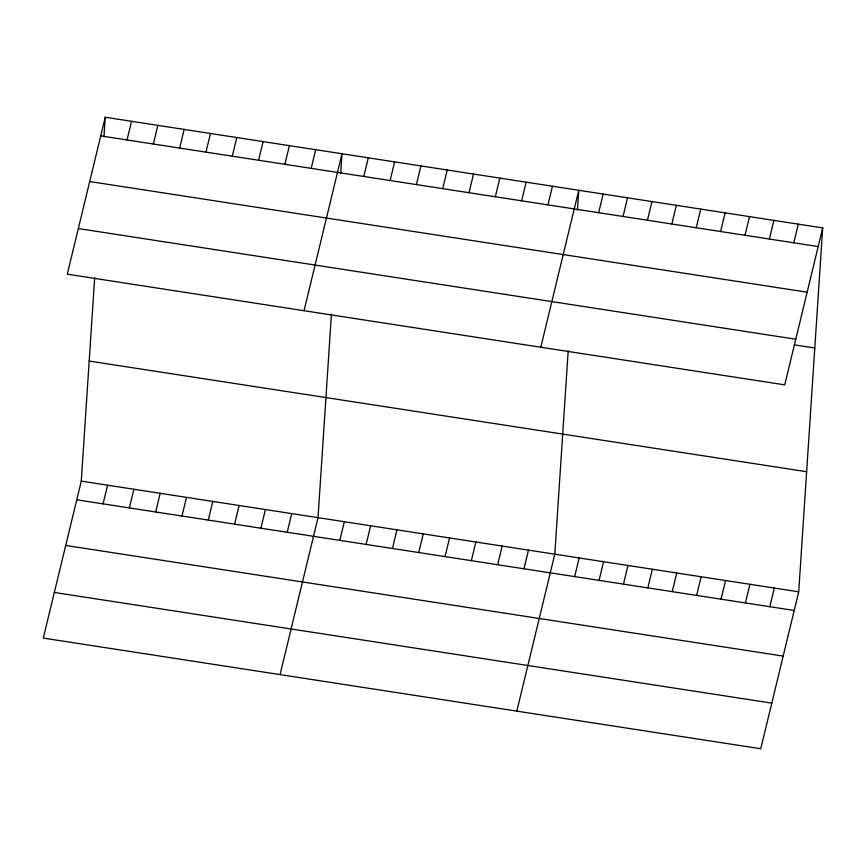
<?xml version="1.0" encoding="UTF-8"?>
<svg xmlns="http://www.w3.org/2000/svg" width="866" height="866" viewBox="0 0 866 866"><rect width="100%" height="100%" fill="white"/><g stroke="black" fill="none" stroke-linecap="round" stroke-linejoin="round"><path stroke-width="1.3" d="M822.7 227.91L784.726 384.861L67.277 274.186L105.251 117.246L822.7 227.91L798.723 591.814L760.749 748.754L43.3 638.09L81.274 481.139L94.675 277.726M103.942 137.034L105.251 117.246M331.429 314.25L318.028 517.662L280.064 674.614M340.706 173.557L342.005 153.758L304.042 310.71M568.193 350.773L554.792 554.186L516.818 711.127M577.46 210.081L578.769 190.282L540.795 347.234M127.042 139.956L131.556 121.305M153.347 144.016L157.861 125.353M179.652 148.075L184.166 129.413M103.065 503.86L107.579 485.198M205.956 152.135L210.47 133.472M129.37 507.92L133.884 489.258M232.272 156.194L236.786 137.532M155.674 511.979L160.188 493.317M258.577 160.242L263.091 141.591M181.979 516.028L186.493 497.376M284.882 164.302L289.396 145.65M208.284 520.087L212.798 501.436M311.186 168.361L315.7 149.71M234.599 524.146L239.113 505.495M260.904 528.206L265.418 509.544M363.796 176.48L368.31 157.818M287.209 532.265L291.723 513.603M390.111 180.539L394.625 161.877M416.416 184.599L420.93 165.936M339.818 540.384L344.332 521.722M442.721 188.647L447.235 169.996M366.123 544.433L370.637 525.781M469.026 192.707L473.54 174.055M392.439 548.492L396.953 529.84M495.33 196.766L499.844 178.115M418.743 552.551L423.257 533.9M521.635 200.825L526.149 182.163M445.048 556.611L449.562 537.948M547.951 204.885L552.465 186.222M471.353 560.67L475.867 542.008M497.658 564.729L502.172 546.067M598.644 212.7L603.158 194.049M523.962 568.789L528.476 550.126M623.044 216.468L627.558 197.805M647.432 220.235L651.946 201.572M574.667 576.604L579.181 557.942M671.821 223.991L676.335 205.339M599.055 580.372L603.57 561.709M696.221 227.758L700.735 209.096M623.455 584.128L627.969 565.476M720.609 231.514L725.123 212.863M647.844 587.895L652.358 569.233M745.009 235.281L749.523 216.619M672.243 591.651L676.757 573M769.398 239.048L773.912 220.386M696.632 595.418L701.146 576.756M793.797 242.805L798.311 224.153M721.032 599.185L725.546 580.523M745.42 602.942L749.934 584.29M769.809 606.709L774.323 588.046M100.737 135.897L818.186 246.572M89.696 181.535L807.144 292.199M78.319 228.548L795.767 339.223M794.241 344.83L814.787 348.002M89.187 361.057L806.636 471.721M81.274 481.139L798.723 591.814M76.76 499.801L794.209 610.465M65.719 545.439L783.167 656.103M54.342 592.452L771.79 703.127"/></g></svg>
